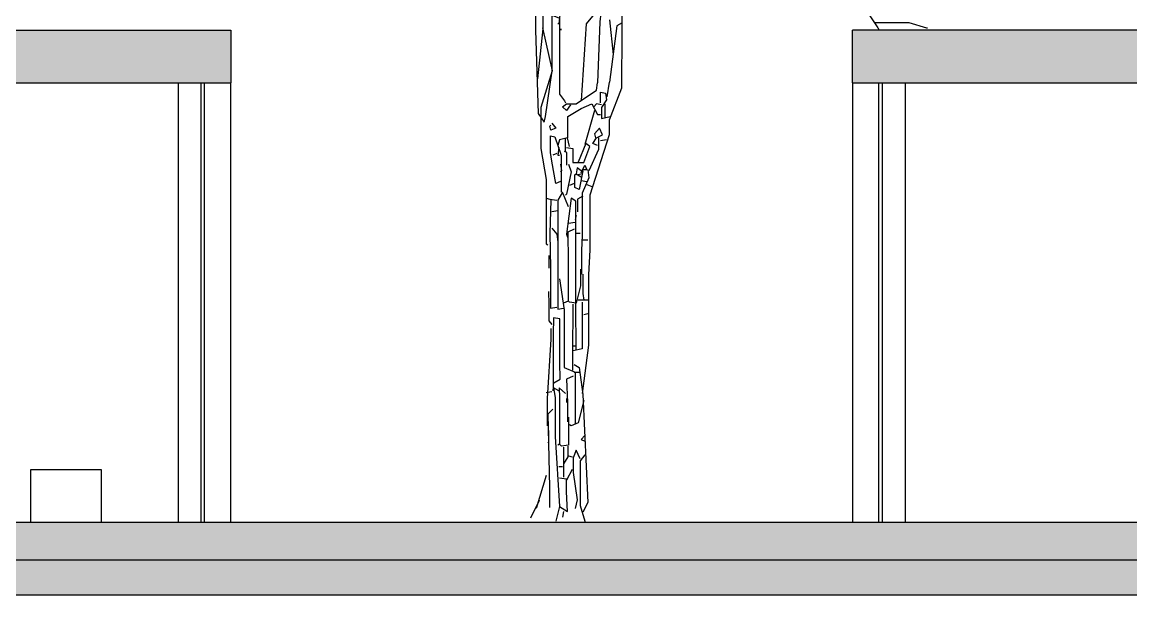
# Model space of a CAD drawing. Header units: centimetres. Extents: x -3096 to 17897, y -3131 to 15798.
# Drawn here: x 2679 to 3310, y 912 to 1238 of the extents above; entities that cross this region are included whole.
import ezdxf

# ---------------------------------------------------------------- set-up
doc = ezdxf.new("R2010")
doc.units = ezdxf.units.CM
for name, color, linetype in [('arredi', 1, 'Continuous'), ('piu', 6, 'Continuous'), ('Riempimenti', 4, 'Continuous')]:
    doc.layers.add(name, color=color, linetype=linetype)

msp = doc.modelspace()

# ---------------------------------------------------------------- hatches: boundary and pattern name
at = {"layer": 'Riempimenti', "transparency": 33554462}
h = msp.add_hatch(color=256, dxfattribs=at)
h.dxf.hatch_style = 1
h.paths.add_polyline_path([(2797.92, 1233.81), (2354.42, 1233.81), (2204.42, 1233.81), (2204.42, 1203.81), (2797.92, 1203.81)])
h.paths.add_polyline_path([(3804.42, 1233.81), (3151.92, 1233.81), (3151.92, 1203.81), (3804.42, 1203.81)])
h.paths.add_polyline_path([(3804.42, 932.39), (3654.42, 932.39), (2354.42, 932.39), (2204.42, 932.39), (2204.42, 912.39), (3804.42, 912.39)])
h = msp.add_hatch(color=256, dxfattribs=at)
h.dxf.hatch_style = 1
h.paths.add_polyline_path([(3684.42, 953.81), (2324.42, 953.81), (2324.42, 932.39), (2354.42, 932.39), (3654.42, 932.39), (3684.42, 932.39)])

# ---------------------------------------------------------------- linework, layer by layer
for p, q in [((2354.42, 1233.81), (2797.92, 1233.81)), ((2797.92, 1233.81), (2797.92, 1203.81)), ((3804.42, 1233.81), (3151.92, 1233.81)), ((3151.92, 1203.81), (3151.92, 1233.81)), ((2204.42, 1203.81), (2797.92, 1203.81)), ((2780.76, 1203.81), (2780.76, 953.8)), ((2782.76, 1203.81), (2782.76, 953.8)), ((2782.76, 1203.81), (2782.76, 953.81)), ((3151.92, 1203.81), (3804.42, 1203.81)), ((3166.76, 1203.81), (3166.76, 953.8)), ((3166.76, 1203.81), (3166.76, 953.8)), ((3168.76, 1203.81), (3168.76, 953.81)), ((2324.42, 953.81), (3684.42, 953.81)), ((2354.42, 932.39), (3654.42, 932.39)), ((1752.53, 912.39), (4212.75, 912.39))]:
    msp.add_line(p, q)
at = {"layer": 'arredi'}
for p, q in [((2684.1, 953.81), (2684.1, 983.81)), ((2684.1, 983.81), (2724.1, 983.81)), ((2724.1, 983.81), (2724.1, 953.81))]:
    msp.add_line(p, q, dxfattribs=at)
for points in [[(2989.69, 1274.45), (2987.48, 1263.38), (2984.71, 1237.35), (2984.16, 1237.35)], [(3021.25, 1274.45), (3021.53, 1266.7), (3021.11, 1260.05), (3020.63, 1245.11), (3020.63, 1233.81)], [(2970.87, 1250.09), (2971.42, 1244), (2971.42, 1233.81)], [(3012.95, 1252.86), (3000.21, 1237.35), (2997.47, 1193.82)], [(2975.57, 1245.66), (2975.57, 1234.59), (2972.53, 1205.99)], [(3012.39, 1245.11), (3008.52, 1243.44), (3007.96, 1238.46), (3006.67, 1203.81)], [(3157.45, 1248.43), (3166.31, 1235.14), (3167.01, 1233.81)], [(2980.83, 1210.62), (2980.83, 1242.34), (2984.99, 1240.68), (2985.15, 1203.81)], [(3013.5, 1239.57), (3015.58, 1219.88)], [(3020.7, 1237.91), (3017.65, 1236.25), (3013.58, 1204.17)], [(3164.65, 1238.18), (3184.03, 1238.18), (3193.99, 1235.14), (3194.55, 1235.14)], [(2971.42, 1233.81), (2972.83, 1186.35), (2976.29, 1181.37), (2977.12, 1184.69), (2980.83, 1210.62), (2974.35, 1189.67), (2974.35, 1166.42), (2977.4, 1148.7), (2977.4, 1112.16), (2978.51, 1111.6)], [(2975.3, 1235.14), (2980.83, 1210.62)], [(2986.09, 1233.81), (2986.09, 1234.59)], [(3020.63, 1233.81), (3020.31, 1200.74), (3013.39, 1182.47), (3013.39, 1174.17), (3002.31, 1139.84), (3002.31, 1108.84), (3001.48, 1094.44), (3001.48, 1054.58), (2997.88, 1026.89)], [(2985.15, 1203.81), (2985.15, 1197.42), (2987.92, 1193.55), (2988.47, 1192.44)], [(2991.24, 1191.33), (2989.03, 1188.01), (2986.81, 1190.22), (2989.03, 1191.89), (2994.56, 1191.89), (3006.19, 1199.64), (3006.67, 1203.81)], [(3012.28, 1195.76), (3013.58, 1204.17)], [(3008.4, 1192.44), (3008.4, 1198.53), (3011.17, 1197.98), (3011.73, 1194.1), (3008.96, 1189.67), (3008.96, 1183.58), (3013.94, 1184.69)], [(2989.86, 1172.51), (2989.86, 1184.69), (2997.33, 1189.12), (3003.42, 1191.89), (3006.74, 1185.79), (3008.4, 1185.79)], [(3005.08, 1188.01), (2999.55, 1168.63)], [(3008.96, 1191.33), (3006.19, 1191.89), (3004.53, 1190.22)], [(3010.9, 1191.89), (3010.9, 1184.13)], [(2980.72, 1180.81), (2982.94, 1178.04), (2980.17, 1176.94), (2979.61, 1179.15), (2980.17, 1179.7)], [(3006.74, 1168.08), (3003.97, 1169.18), (3006.19, 1172.51), (3009.51, 1174.17), (3007.85, 1178.04), (3005.08, 1174.72), (3005.64, 1172.51)], [(2985.7, 1147.59), (2982.94, 1146.48), (2980.72, 1159.22), (2979.89, 1164.2), (2979.89, 1173.61), (2982.38, 1173.06), (2985.98, 1162.54), (2985.98, 1141.5)], [(2990.69, 1167.52), (2989.58, 1172.51), (2985.15, 1171.4), (2984.04, 1168.08)], [(2988.2, 1171.95), (2988.2, 1164.76)], [(2989.03, 1166.97), (2992.63, 1166.42), (2992.63, 1158.39), (2998.99, 1158.39), (3002.31, 1167.52), (3000.1, 1169.18), (2995.67, 1158.67)], [(3007.3, 1172.51), (3007.3, 1165.86), (3001.76, 1153.68)], [(3011.73, 1171.4), (3008.4, 1170.85)], [(2983.49, 1163.65), (2981.27, 1162.54)], [(2984.6, 1166.97), (2984.04, 1162.54), (2985.15, 1162.54)], [(2989.3, 1157), (2989.3, 1164.2), (2987.92, 1164.76)], [(2985.7, 1157.56), (2986.26, 1153.68), (2985.7, 1153.13)], [(2990.13, 1157.56), (2991.79, 1153.13), (2989.03, 1140.39), (2988.47, 1139.84)], [(2997.33, 1153.68), (2995.12, 1155.34), (2994.56, 1152.02), (2997.33, 1150.36)], [(2997.33, 1152.57), (2999.55, 1157), (3000.65, 1154.24), (2997.88, 1154.24)], [(2998.44, 1153.68), (2996.22, 1143.16), (2993.73, 1144.27), (2993.73, 1151.47), (2994.56, 1152.02)], [(2997.88, 1152.02), (2995.67, 1151.47)], [(3001.21, 1154.24), (3001.76, 1149.81), (2997.88, 1140.95), (2997.88, 1117.14), (2997.61, 1108.28), (2997.61, 1094.99), (2996.78, 1094.99)], [(2993.45, 1146.48), (2990.69, 1145.38)], [(2997.33, 1148.15), (3000.65, 1147.59)], [(3000.65, 1145.93), (3003.42, 1144.82)], [(2977.4, 1138.18), (2979.61, 1137.63), (2983.49, 1137.07)], [(2980.17, 1137.07), (2979.61, 1118.25), (2979.89, 1098.32), (2979.89, 1075.62), (2983.49, 1076.17)], [(2990.13, 1133.2), (2986.81, 1141.5), (2984.04, 1137.07), (2984.04, 1112.16), (2984.04, 1081.15), (2984.04, 1075.06), (2987.36, 1075.62)], [(2994.56, 1051.81), (2994.29, 1077.28), (2994.29, 1136.52), (2991.79, 1138.18), (2989.03, 1117.69), (2989.58, 1116.03)], [(2998.44, 1139.29), (2995.39, 1137.63), (2995.39, 1130.43)], [(2984.04, 1130.98), (2980.72, 1130.43)], [(2994.01, 1124.34), (2990.13, 1123.78)], [(2994.56, 1128.21), (2994.01, 1126)], [(2980.72, 1121.02), (2983.49, 1117.69), (2984.04, 1113.26)], [(2993.45, 1120.46), (2989.86, 1118.8), (2989.99, 1102.19), (2989.99, 1079.49), (2987.36, 1078.38)], [(2994.56, 1118.25), (2996.78, 1118.25)], [(2998.44, 1114.37), (3001.21, 1114.37)], [(2979.06, 1105.51), (2979.06, 1098.32)], [(2985.15, 1092.23), (2987.64, 1074.51), (2987.64, 1041.84), (2994.01, 1039.07), (2994.01, 1009.73)], [(2997.05, 1097.76), (2997.05, 1088.35), (2994.56, 1078.38), (2990.69, 1078.94), (2990.13, 1079.49)], [(2998.44, 1094.99), (2998.44, 1083.92), (2998.99, 1080.04)], [(2978.78, 1085.03), (2978.92, 1077.83), (2978.92, 1068.42), (2980.72, 1066.2)], [(3001.21, 1080.04), (2995.67, 1080.04)], [(2992.63, 1077.83), (2992.49, 1049.04), (2992.49, 1040.18)], [(2997.88, 1078.94), (2997.88, 1068.42), (2997.88, 1052.36), (2992.9, 1051.25)], [(2981.83, 1032.98), (2985.43, 1035.2), (2985.29, 1044.61), (2985.29, 1069.52), (2981.55, 1070.08), (2981.41, 1060.67), (2981.41, 1030.77), (2981.27, 1028.55)], [(3001.21, 1072.29), (2998.99, 1071.74)], [(2980.17, 1063.99), (2980.17, 1057.9), (2977.95, 1024.12), (2977.95, 1008.62)], [(2992.35, 1054.02), (2994.56, 1054.02)], [(2993.45, 1043.5), (2996.22, 1041.84), (2998.44, 1026.34), (3001.21, 964.88), (2998.44, 959.35)], [(2992.9, 1036.86), (2989.03, 1035.2), (2989.58, 1021.91), (2989.58, 1010.84)], [(2993.45, 1039.07), (2996.22, 1039.07)], [(2984.6, 1028.55), (2981.55, 1030.21), (2982.52, 1024.68), (2982.52, 1002.53), (2985.15, 962.67), (2982.94, 954.36)], [(2988.47, 1026.89), (2984.87, 1030.21), (2985.01, 1024.68), (2985.01, 998.1), (2984.04, 997.55)], [(2980.72, 1028), (2977.4, 1027.45)], [(2989.03, 1024.12), (2989.03, 1021.91)], [(2998.99, 1023.02), (2995.67, 1010.28), (2991.79, 1008.62), (2990.69, 1009.18)], [(2981.27, 1018.03), (2978.51, 1015.27), (2979.34, 973.74), (2979.34, 962.11)], [(2990.13, 1013.6), (2990.13, 997.55), (2986.26, 996.99), (2985.15, 998.1)], [(2978.78, 1005.85), (2978.78, 999.21), (2978.51, 998.66)], [(2999.55, 1003.09), (2997.33, 1000.87), (2999.55, 999.76)], [(2989.86, 996.99), (2989.86, 990.9), (2987.36, 987.03)], [(2987.36, 996.44), (2987.36, 979.28)], [(2990.13, 991.46), (2992.35, 990.9)], [(2996.78, 989.8), (2994.56, 994.78), (2992.9, 990.35), (2992.9, 982.05), (2995.12, 966.54), (2994.01, 961.56)], [(2999.55, 992.01), (2996.78, 988.69), (2996.78, 963.22), (2999.55, 954.36), (2999.55, 953.81)], [(2984.6, 985.37), (2986.81, 985.37)], [(2977.4, 980.38), (2971.86, 961.56)], [(2985.15, 962.67), (2989.58, 959.9), (2989.03, 970.97), (2989.03, 978.17), (2985.15, 978.72)], [(2992.35, 983.71), (2989.03, 977.62)], [(2973.52, 965.99), (2968.54, 956.02)], [(2987.36, 959.9), (2986.81, 956.58)]]:
    msp.add_lwpolyline(points, dxfattribs=at)
at = {"layer": 'piu'}
for p, q in [((2767.92, 1203.81), (2767.92, 953.81)), ((2767.92, 1203.81), (2797.6, 1203.81)), ((2797.92, 953.81), (2797.92, 1203.81)), ((3151.92, 1203.81), (3151.92, 953.81)), ((3151.92, 1203.81), (3181.6, 1203.81)), ((3181.92, 1203.81), (3181.92, 953.81))]:
    msp.add_line(p, q, dxfattribs=at)

doc.saveas('drawing.dxf')
